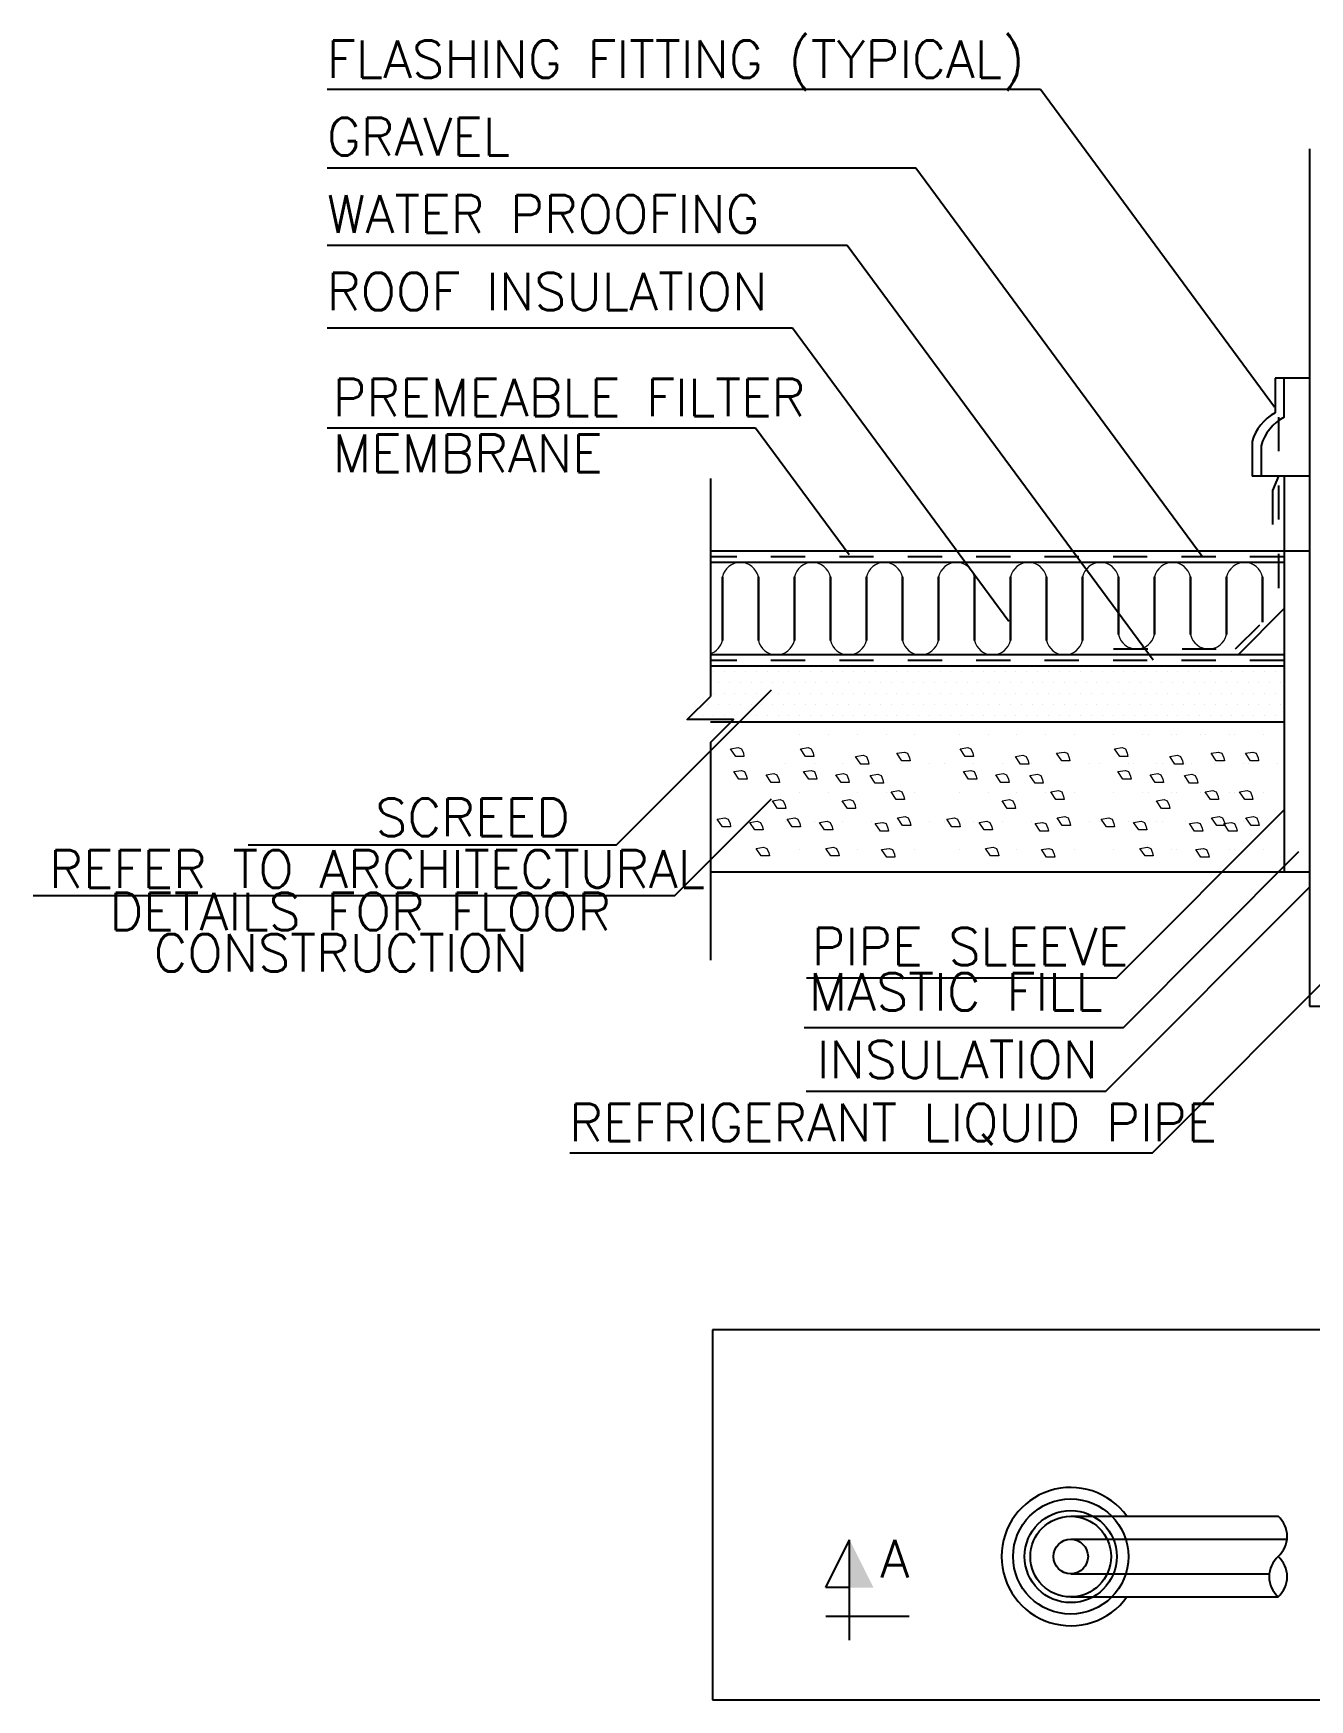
# Model space of a CAD drawing. Extents: x 594 to 813, y 174 to 240.
# Drawn here: x 639.754 to 643.485, y 210.491 to 215.363 of the extents above; entities that cross this region are included whole.
import ezdxf

# ---------------------------------------------------------------- set-up
doc = ezdxf.new("R2010")
doc.units = 0
doc.header["$MEASUREMENT"] = 0
doc.linetypes.add('DSH3', pattern=[0.39, 0.26, -0.13])
doc.layers.get('0').update_dxf_attribs({"linetype": 'CONTINUOUS', "lineweight": 30})
doc.layers.add('AC.REF(S). PIPING', color=3, linetype='CONTINUOUS', lineweight=30)
doc.layers.add('hatch', color=252, linetype='CONTINUOUS', lineweight=9)
for name, color, linetype in [('LIN-2', 7, 'CONTINUOUS'), ('LIN-4', 11, 'DSH3'), ('M_ARR', 2, 'CONTINUOUS'), ('T-TEXT', 3, 'CONTINUOUS'), ('TXST-500', 3, 'CONTINUOUS')]:
    doc.layers.add(name, color=color, linetype=linetype)
doc.styles.add('AC', font='romans.shx', dxfattribs={"height": 0.2})

# ---------------------------------------------------------------- blocks, each defined once
blk = doc.blocks.new('*X242')
at = {"color": 0}
for p, q in [((2375, 12750), (2375, 12750)), ((2625, 12750), (2625, 12750)), ((2875, 12750), (2875, 12750)), ((3125, 12750), (3125, 12750)), ((3375, 12750), (3375, 12750)), ((2250, 12500), (2250, 12500)), ((2500, 12500), (2500, 12500)), ((2750, 12500), (2750, 12500)), ((3000, 12500), (3000, 12500)), ((3250, 12500), (3250, 12500)), ((3500, 12500), (3500, 12500)), ((2375, 12250), (2375, 12250)), ((2625, 12250), (2625, 12250)), ((2875, 12250), (2875, 12250)), ((3125, 12250), (3125, 12250)), ((3375, 12250), (3375, 12250)), ((2250, 12000), (2250, 12000)), ((2500, 12000), (2500, 12000)), ((2750, 12000), (2750, 12000)), ((3000, 12000), (3000, 12000)), ((3250, 12000), (3250, 12000)), ((3500, 12000), (3500, 12000)), ((2375, 11750), (2375, 11750)), ((2625, 11750), (2625, 11750)), ((2875, 11750), (2875, 11750)), ((3125, 11750), (3125, 11750)), ((3375, 11750), (3375, 11750))]:
    blk.add_line(p, q, dxfattribs=at)
blk = doc.blocks.new('*X241')
at = {"color": 0}
for p, q in [((1781.25, 7687.5), (1781.25, 7687.5)), ((1875, 7687.5), (1875, 7687.5)), ((1968.75, 7687.5), (1968.75, 7687.5)), ((2062.5, 7687.5), (2062.5, 7687.5)), ((2156.25, 7687.5), (2156.25, 7687.5)), ((2250, 7687.5), (2250, 7687.5)), ((2343.75, 7687.5), (2343.75, 7687.5)), ((2437.5, 7687.5), (2437.5, 7687.5)), ((2531.25, 7687.5), (2531.25, 7687.5)), ((2625, 7687.5), (2625, 7687.5)), ((2718.75, 7687.5), (2718.75, 7687.5)), ((2812.5, 7687.5), (2812.5, 7687.5)), ((2906.25, 7687.5), (2906.25, 7687.5)), ((3000, 7687.5), (3000, 7687.5)), ((3093.75, 7687.5), (3093.75, 7687.5)), ((3187.5, 7687.5), (3187.5, 7687.5)), ((3281.25, 7687.5), (3281.25, 7687.5)), ((3375, 7687.5), (3375, 7687.5)), ((3468.75, 7687.5), (3468.75, 7687.5)), ((3562.5, 7687.5), (3562.5, 7687.5)), ((3656.25, 7687.5), (3656.25, 7687.5)), ((3750, 7687.5), (3750, 7687.5)), ((3843.75, 7687.5), (3843.75, 7687.5)), ((3937.5, 7687.5), (3937.5, 7687.5)), ((4031.25, 7687.5), (4031.25, 7687.5)), ((4125, 7687.5), (4125, 7687.5)), ((4218.75, 7687.5), (4218.75, 7687.5)), ((4312.5, 7687.5), (4312.5, 7687.5)), ((4406.25, 7687.5), (4406.25, 7687.5)), ((4500, 7687.5), (4500, 7687.5)), ((4593.75, 7687.5), (4593.75, 7687.5)), ((4687.5, 7687.5), (4687.5, 7687.5)), ((4781.25, 7687.5), (4781.25, 7687.5)), ((4875, 7687.5), (4875, 7687.5)), ((4968.75, 7687.5), (4968.75, 7687.5)), ((5062.5, 7687.5), (5062.5, 7687.5)), ((5156.25, 7687.5), (5156.25, 7687.5)), ((5250, 7687.5), (5250, 7687.5)), ((5343.75, 7687.5), (5343.75, 7687.5)), ((5437.5, 7687.5), (5437.5, 7687.5)), ((5531.25, 7687.5), (5531.25, 7687.5)), ((5625, 7687.5), (5625, 7687.5)), ((5718.75, 7687.5), (5718.75, 7687.5)), ((5812.5, 7687.5), (5812.5, 7687.5)), ((5906.25, 7687.5), (5906.25, 7687.5)), ((6000, 7687.5), (6000, 7687.5)), ((6093.75, 7687.5), (6093.75, 7687.5)), ((6187.5, 7687.5), (6187.5, 7687.5)), ((6281.25, 7687.5), (6281.25, 7687.5)), ((6375, 7687.5), (6375, 7687.5)), ((6468.75, 7687.5), (6468.75, 7687.5)), ((6562.5, 7687.5), (6562.5, 7687.5)), ((6656.25, 7687.5), (6656.25, 7687.5)), ((1828.125, 7593.75), (1828.125, 7593.75)), ((1921.875, 7593.75), (1921.875, 7593.75)), ((2015.625, 7593.75), (2015.625, 7593.75)), ((2109.375, 7593.75), (2109.375, 7593.75)), ((2203.125, 7593.75), (2203.125, 7593.75)), ((2296.875, 7593.75), (2296.875, 7593.75)), ((2390.625, 7593.75), (2390.625, 7593.75)), ((2484.375, 7593.75), (2484.375, 7593.75)), ((2578.125, 7593.75), (2578.125, 7593.75)), ((2671.875, 7593.75), (2671.875, 7593.75)), ((2765.625, 7593.75), (2765.625, 7593.75)), ((2859.375, 7593.75), (2859.375, 7593.75)), ((2953.125, 7593.75), (2953.125, 7593.75)), ((3046.875, 7593.75), (3046.875, 7593.75)), ((3140.625, 7593.75), (3140.625, 7593.75)), ((3234.375, 7593.75), (3234.375, 7593.75)), ((3328.125, 7593.75), (3328.125, 7593.75)), ((3421.875, 7593.75), (3421.875, 7593.75)), ((3515.625, 7593.75), (3515.625, 7593.75)), ((3609.375, 7593.75), (3609.375, 7593.75)), ((3703.125, 7593.75), (3703.125, 7593.75)), ((3796.875, 7593.75), (3796.875, 7593.75)), ((3890.625, 7593.75), (3890.625, 7593.75)), ((3984.375, 7593.75), (3984.375, 7593.75)), ((4078.125, 7593.75), (4078.125, 7593.75)), ((4171.875, 7593.75), (4171.875, 7593.75)), ((4265.625, 7593.75), (4265.625, 7593.75)), ((4359.375, 7593.75), (4359.375, 7593.75)), ((4453.125, 7593.75), (4453.125, 7593.75)), ((4546.875, 7593.75), (4546.875, 7593.75)), ((4640.625, 7593.75), (4640.625, 7593.75)), ((4734.375, 7593.75), (4734.375, 7593.75)), ((4828.125, 7593.75), (4828.125, 7593.75)), ((4921.875, 7593.75), (4921.875, 7593.75)), ((5015.625, 7593.75), (5015.625, 7593.75)), ((5109.375, 7593.75), (5109.375, 7593.75)), ((5203.125, 7593.75), (5203.125, 7593.75)), ((5296.875, 7593.75), (5296.875, 7593.75)), ((5390.625, 7593.75), (5390.625, 7593.75)), ((5484.375, 7593.75), (5484.375, 7593.75)), ((5578.125, 7593.75), (5578.125, 7593.75)), ((5671.875, 7593.75), (5671.875, 7593.75)), ((5765.625, 7593.75), (5765.625, 7593.75)), ((5859.375, 7593.75), (5859.375, 7593.75)), ((5953.125, 7593.75), (5953.125, 7593.75)), ((6046.875, 7593.75), (6046.875, 7593.75)), ((6140.625, 7593.75), (6140.625, 7593.75)), ((6234.375, 7593.75), (6234.375, 7593.75)), ((6328.125, 7593.75), (6328.125, 7593.75)), ((6421.875, 7593.75), (6421.875, 7593.75)), ((6515.625, 7593.75), (6515.625, 7593.75)), ((6609.375, 7593.75), (6609.375, 7593.75)), ((6703.125, 7593.75), (6703.125, 7593.75)), ((1734.375, 7406.25), (1734.375, 7406.25)), ((1781.25, 7500), (1781.25, 7500)), ((1828.125, 7406.25), (1828.125, 7406.25)), ((1875, 7500), (1875, 7500)), ((1921.875, 7406.25), (1921.875, 7406.25)), ((1968.75, 7500), (1968.75, 7500)), ((2015.625, 7406.25), (2015.625, 7406.25)), ((2062.5, 7500), (2062.5, 7500)), ((2109.375, 7406.25), (2109.375, 7406.25)), ((2156.25, 7500), (2156.25, 7500)), ((2203.125, 7406.25), (2203.125, 7406.25)), ((2250, 7500), (2250, 7500)), ((2296.875, 7406.25), (2296.875, 7406.25)), ((2343.75, 7500), (2343.75, 7500)), ((2390.625, 7406.25), (2390.625, 7406.25)), ((2437.5, 7500), (2437.5, 7500)), ((2484.375, 7406.25), (2484.375, 7406.25)), ((2531.25, 7500), (2531.25, 7500)), ((2578.125, 7406.25), (2578.125, 7406.25)), ((2625, 7500), (2625, 7500)), ((2671.875, 7406.25), (2671.875, 7406.25)), ((2718.75, 7500), (2718.75, 7500)), ((2765.625, 7406.25), (2765.625, 7406.25)), ((2812.5, 7500), (2812.5, 7500)), ((2859.375, 7406.25), (2859.375, 7406.25)), ((2906.25, 7500), (2906.25, 7500)), ((2953.125, 7406.25), (2953.125, 7406.25)), ((3000, 7500), (3000, 7500)), ((3046.875, 7406.25), (3046.875, 7406.25)), ((3093.75, 7500), (3093.75, 7500)), ((3140.625, 7406.25), (3140.625, 7406.25)), ((3187.5, 7500), (3187.5, 7500)), ((3234.375, 7406.25), (3234.375, 7406.25)), ((3281.25, 7500), (3281.25, 7500)), ((3328.125, 7406.25), (3328.125, 7406.25)), ((3375, 7500), (3375, 7500)), ((3421.875, 7406.25), (3421.875, 7406.25)), ((3468.75, 7500), (3468.75, 7500)), ((3515.625, 7406.25), (3515.625, 7406.25)), ((3562.5, 7500), (3562.5, 7500)), ((3609.375, 7406.25), (3609.375, 7406.25)), ((3656.25, 7500), (3656.25, 7500)), ((3703.125, 7406.25), (3703.125, 7406.25)), ((3750, 7500), (3750, 7500)), ((3796.875, 7406.25), (3796.875, 7406.25)), ((3843.75, 7500), (3843.75, 7500)), ((3890.625, 7406.25), (3890.625, 7406.25)), ((3937.5, 7500), (3937.5, 7500)), ((3984.375, 7406.25), (3984.375, 7406.25)), ((4031.25, 7500), (4031.25, 7500)), ((4078.125, 7406.25), (4078.125, 7406.25)), ((4125, 7500), (4125, 7500)), ((4171.875, 7406.25), (4171.875, 7406.25)), ((4218.75, 7500), (4218.75, 7500)), ((4265.625, 7406.25), (4265.625, 7406.25)), ((4312.5, 7500), (4312.5, 7500)), ((4359.375, 7406.25), (4359.375, 7406.25)), ((4406.25, 7500), (4406.25, 7500)), ((4453.125, 7406.25), (4453.125, 7406.25)), ((4500, 7500), (4500, 7500)), ((4546.875, 7406.25), (4546.875, 7406.25)), ((4593.75, 7500), (4593.75, 7500)), ((4640.625, 7406.25), (4640.625, 7406.25)), ((4687.5, 7500), (4687.5, 7500)), ((4734.375, 7406.25), (4734.375, 7406.25)), ((4781.25, 7500), (4781.25, 7500)), ((4828.125, 7406.25), (4828.125, 7406.25)), ((4875, 7500), (4875, 7500)), ((4921.875, 7406.25), (4921.875, 7406.25)), ((4968.75, 7500), (4968.75, 7500)), ((5015.625, 7406.25), (5015.625, 7406.25)), ((5062.5, 7500), (5062.5, 7500)), ((5109.375, 7406.25), (5109.375, 7406.25)), ((5156.25, 7500), (5156.25, 7500)), ((5203.125, 7406.25), (5203.125, 7406.25)), ((5250, 7500), (5250, 7500)), ((5296.875, 7406.25), (5296.875, 7406.25)), ((5343.75, 7500), (5343.75, 7500)), ((5390.625, 7406.25), (5390.625, 7406.25)), ((5437.5, 7500), (5437.5, 7500)), ((5484.375, 7406.25), (5484.375, 7406.25)), ((5531.25, 7500), (5531.25, 7500)), ((5578.125, 7406.25), (5578.125, 7406.25)), ((5625, 7500), (5625, 7500)), ((5671.875, 7406.25), (5671.875, 7406.25)), ((5718.75, 7500), (5718.75, 7500)), ((5765.625, 7406.25), (5765.625, 7406.25)), ((5812.5, 7500), (5812.5, 7500)), ((5859.375, 7406.25), (5859.375, 7406.25)), ((5906.25, 7500), (5906.25, 7500)), ((5953.125, 7406.25), (5953.125, 7406.25)), ((6000, 7500), (6000, 7500)), ((6046.875, 7406.25), (6046.875, 7406.25)), ((6093.75, 7500), (6093.75, 7500)), ((6140.625, 7406.25), (6140.625, 7406.25)), ((6187.5, 7500), (6187.5, 7500)), ((6234.375, 7406.25), (6234.375, 7406.25)), ((6281.25, 7500), (6281.25, 7500)), ((6328.125, 7406.25), (6328.125, 7406.25)), ((6375, 7500), (6375, 7500)), ((6421.875, 7406.25), (6421.875, 7406.25)), ((6468.75, 7500), (6468.75, 7500)), ((6515.625, 7406.25), (6515.625, 7406.25)), ((6562.5, 7500), (6562.5, 7500)), ((6609.375, 7406.25), (6609.375, 7406.25)), ((6656.25, 7500), (6656.25, 7500)), ((6703.125, 7406.25), (6703.125, 7406.25)), ((1593.75, 7312.5), (1593.75, 7312.5)), ((1687.5, 7312.5), (1687.5, 7312.5)), ((1781.25, 7312.5), (1781.25, 7312.5)), ((1875, 7312.5), (1875, 7312.5)), ((1968.75, 7312.5), (1968.75, 7312.5)), ((2062.5, 7312.5), (2062.5, 7312.5)), ((2156.25, 7312.5), (2156.25, 7312.5)), ((2250, 7312.5), (2250, 7312.5)), ((2343.75, 7312.5), (2343.75, 7312.5)), ((2437.5, 7312.5), (2437.5, 7312.5)), ((2531.25, 7312.5), (2531.25, 7312.5)), ((2625, 7312.5), (2625, 7312.5)), ((2718.75, 7312.5), (2718.75, 7312.5)), ((2812.5, 7312.5), (2812.5, 7312.5)), ((2906.25, 7312.5), (2906.25, 7312.5)), ((3000, 7312.5), (3000, 7312.5)), ((3093.75, 7312.5), (3093.75, 7312.5)), ((3187.5, 7312.5), (3187.5, 7312.5)), ((3281.25, 7312.5), (3281.25, 7312.5)), ((3375, 7312.5), (3375, 7312.5)), ((3468.75, 7312.5), (3468.75, 7312.5)), ((3562.5, 7312.5), (3562.5, 7312.5)), ((3656.25, 7312.5), (3656.25, 7312.5)), ((3750, 7312.5), (3750, 7312.5)), ((3843.75, 7312.5), (3843.75, 7312.5)), ((3937.5, 7312.5), (3937.5, 7312.5)), ((4031.25, 7312.5), (4031.25, 7312.5)), ((4125, 7312.5), (4125, 7312.5)), ((4218.75, 7312.5), (4218.75, 7312.5)), ((4312.5, 7312.5), (4312.5, 7312.5)), ((4406.25, 7312.5), (4406.25, 7312.5)), ((4500, 7312.5), (4500, 7312.5)), ((4593.75, 7312.5), (4593.75, 7312.5)), ((4687.5, 7312.5), (4687.5, 7312.5)), ((4781.25, 7312.5), (4781.25, 7312.5)), ((4875, 7312.5), (4875, 7312.5)), ((4968.75, 7312.5), (4968.75, 7312.5)), ((5062.5, 7312.5), (5062.5, 7312.5)), ((5156.25, 7312.5), (5156.25, 7312.5)), ((5250, 7312.5), (5250, 7312.5)), ((5343.75, 7312.5), (5343.75, 7312.5)), ((5437.5, 7312.5), (5437.5, 7312.5)), ((5531.25, 7312.5), (5531.25, 7312.5)), ((5625, 7312.5), (5625, 7312.5)), ((5718.75, 7312.5), (5718.75, 7312.5)), ((5812.5, 7312.5), (5812.5, 7312.5)), ((5906.25, 7312.5), (5906.25, 7312.5)), ((6000, 7312.5), (6000, 7312.5)), ((6093.75, 7312.5), (6093.75, 7312.5)), ((6187.5, 7312.5), (6187.5, 7312.5)), ((6281.25, 7312.5), (6281.25, 7312.5)), ((6375, 7312.5), (6375, 7312.5)), ((6468.75, 7312.5), (6468.75, 7312.5)), ((6562.5, 7312.5), (6562.5, 7312.5)), ((6656.25, 7312.5), (6656.25, 7312.5))]:
    blk.add_line(p, q, dxfattribs=at)
blk = doc.blocks.new('AR6')
at = {"layer": 'M_ARR'}
for p, q in [((-16.6, 0), (-16.6, 2)), ((-16.6, 2), (-12.6, 0))]:
    blk.add_line(p, q, dxfattribs=at)
blk.add_solid([(-12.6, 0), (-16.6, 0), (-16.6, -2), (-16.6, 0)], dxfattribs=at)
at = {"layer": 'TXST-500'}
for p, q in [((-19, 2), (-19, -5)), ((-21, 0), (-12.6, 0))]:
    blk.add_line(p, q, dxfattribs=at)
blk = doc.blocks.new('A$C5DD3573E')
for p, q in [((-19642.152, -15344.983), (-19642.152, -15191.863)), ((-19555.153, -15344.983), (-19555.153, -15191.863)), ((-19468.153, -15344.983), (-19468.153, -15191.863)), ((-19381.153, -15344.983), (-19381.153, -15191.863)), ((-19294.153, -15344.983), (-19294.153, -15191.863)), ((-19207.153, -15344.983), (-19207.153, -15191.863)), ((-19120.153, -15344.983), (-19120.153, -15191.863)), ((-19033.154, -15344.983), (-19033.154, -15191.863)), ((-18946.154, -15344.983), (-18946.154, -15191.863)), ((-18859.154, -15344.983), (-18859.154, -15191.863)), ((-18772.154, -15344.983), (-18772.154, -15191.863)), ((-18685.154, -15331.063), (-18685.154, -15191.863)), ((-18598.154, -15331.063), (-18598.154, -15191.863)), ((-18511.155, -15331.063), (-18511.155, -15191.863)), ((-18424.155, -15331.063), (-18424.155, -15191.863)), ((-18337.155, -15300.8), (-18337.155, -15191.863))]:
    blk.add_line(p, q)
at = {"layer": 'hatch'}
for points in [[(-19589.899, -15625.533), (-19609.822, -15625.533), (-19622.082, -15607.156), (-19603.692, -15604.093), (-19596.029, -15607.156), (-19591.432, -15617.876)], [(-19421.325, -15625.533), (-19441.247, -15625.533), (-19453.507, -15607.156), (-19435.117, -15604.093), (-19427.455, -15607.156), (-19422.857, -15617.876)], [(-19287.998, -15643.911), (-19307.92, -15643.911), (-19320.18, -15625.533), (-19301.79, -15622.47), (-19294.128, -15625.533), (-19289.53, -15636.253)], [(-19188.385, -15636.253), (-19208.308, -15636.253), (-19220.568, -15617.876), (-19202.178, -15614.813), (-19194.515, -15617.876), (-19189.918, -15628.596)], [(-19035.468, -15625.533), (-19055.39, -15625.533), (-19067.65, -15607.156), (-19049.26, -15604.093), (-19041.598, -15607.156), (-19037, -15617.876)], [(-18902.141, -15643.911), (-18922.063, -15643.911), (-18934.323, -15625.533), (-18915.933, -15622.47), (-18908.271, -15625.533), (-18903.673, -15636.253)], [(-18802.528, -15636.253), (-18822.451, -15636.253), (-18834.711, -15617.876), (-18816.321, -15614.813), (-18808.658, -15617.876), (-18804.061, -15628.596)], [(-18662.473, -15625.533), (-18682.395, -15625.533), (-18694.655, -15607.156), (-18676.265, -15604.093), (-18668.603, -15607.156), (-18664.005, -15617.876)], [(-18529.146, -15643.911), (-18549.068, -15643.911), (-18561.328, -15625.533), (-18542.938, -15622.47), (-18535.276, -15625.533), (-18530.678, -15636.253)], [(-18429.533, -15636.253), (-18449.456, -15636.253), (-18461.716, -15617.876), (-18443.326, -15614.813), (-18435.663, -15617.876), (-18431.066, -15628.596)], [(-18346.639, -15636.253), (-18366.562, -15636.253), (-18378.822, -15617.876), (-18360.432, -15614.813), (-18352.769, -15617.876), (-18348.172, -15628.596)], [(-19582.237, -15680.666), (-19602.159, -15680.666), (-19614.419, -15662.288), (-19596.029, -15659.225), (-19588.367, -15662.288), (-19583.769, -15673.008)], [(-19413.662, -15680.666), (-19433.585, -15680.666), (-19445.845, -15662.288), (-19427.455, -15659.225), (-19419.792, -15662.288), (-19415.195, -15673.008)], [(-19027.805, -15680.666), (-19047.728, -15680.666), (-19059.988, -15662.288), (-19041.598, -15659.225), (-19033.935, -15662.288), (-19029.338, -15673.008)], [(-18654.81, -15680.666), (-18674.733, -15680.666), (-18686.993, -15662.288), (-18668.603, -15659.225), (-18660.94, -15662.288), (-18656.343, -15673.008)], [(-19504.08, -15688.323), (-19524.002, -15688.323), (-19536.262, -15669.946), (-19517.872, -15666.883), (-19510.21, -15669.946), (-19505.612, -15680.666)], [(-19335.505, -15688.323), (-19355.427, -15688.323), (-19367.687, -15669.946), (-19349.298, -15666.883), (-19341.635, -15669.946), (-19337.038, -15680.666)], [(-19252.75, -15689.855), (-19272.673, -15689.855), (-19284.933, -15671.477), (-19266.543, -15668.414), (-19258.88, -15671.477), (-19254.283, -15682.197)], [(-18949.648, -15688.323), (-18969.57, -15688.323), (-18981.83, -15669.946), (-18963.441, -15666.883), (-18955.778, -15669.946), (-18951.181, -15680.666)], [(-18866.893, -15689.855), (-18886.816, -15689.855), (-18899.076, -15671.477), (-18880.686, -15668.414), (-18873.023, -15671.477), (-18868.426, -15682.197)], [(-18576.653, -15688.323), (-18596.575, -15688.323), (-18608.835, -15669.946), (-18590.445, -15666.883), (-18582.783, -15669.946), (-18578.185, -15680.666)], [(-18493.898, -15689.855), (-18513.821, -15689.855), (-18526.081, -15671.477), (-18507.691, -15668.414), (-18500.028, -15671.477), (-18495.431, -15682.197)], [(-19488.755, -15751.113), (-19508.677, -15751.113), (-19520.937, -15732.736), (-19502.547, -15729.673), (-19494.885, -15732.736), (-19490.287, -15743.456)], [(-19320.18, -15751.113), (-19340.103, -15751.113), (-19352.363, -15732.736), (-19333.973, -15729.673), (-19326.31, -15732.736), (-19321.713, -15743.456)], [(-19202.178, -15729.673), (-19222.1, -15729.673), (-19234.36, -15711.295), (-19215.97, -15708.232), (-19208.308, -15711.295), (-19203.71, -15722.015)], [(-18934.323, -15751.113), (-18954.246, -15751.113), (-18966.505, -15732.736), (-18948.116, -15729.673), (-18940.453, -15732.736), (-18935.856, -15743.456)], [(-18816.321, -15729.673), (-18836.243, -15729.673), (-18848.503, -15711.295), (-18830.113, -15708.232), (-18822.451, -15711.295), (-18817.853, -15722.015)], [(-18561.328, -15751.113), (-18581.25, -15751.113), (-18593.51, -15732.736), (-18575.12, -15729.673), (-18567.458, -15732.736), (-18562.86, -15743.456)], [(-18443.326, -15729.673), (-18463.248, -15729.673), (-18475.508, -15711.295), (-18457.118, -15708.232), (-18449.456, -15711.295), (-18444.858, -15722.015)], [(-18360.432, -15729.673), (-18380.354, -15729.673), (-18392.614, -15711.295), (-18374.224, -15708.232), (-18366.562, -15711.295), (-18361.964, -15722.015)], [(-19622.082, -15795.526), (-19642.004, -15795.526), (-19654.264, -15777.148), (-19635.874, -15774.085), (-19628.212, -15777.148), (-19623.614, -15787.868)], [(-19543.925, -15803.183), (-19563.847, -15803.183), (-19576.107, -15784.805), (-19557.717, -15781.742), (-19550.055, -15784.805), (-19545.457, -15795.525)], [(-19453.507, -15795.526), (-19473.43, -15795.526), (-19485.69, -15777.148), (-19467.3, -15774.085), (-19459.637, -15777.148), (-19455.04, -15787.868)], [(-19375.35, -15803.183), (-19395.272, -15803.183), (-19407.532, -15784.805), (-19389.142, -15781.742), (-19381.48, -15784.805), (-19376.882, -15795.525)], [(-19186.853, -15792.463), (-19206.775, -15792.463), (-19219.035, -15774.085), (-19200.645, -15771.022), (-19192.983, -15774.085), (-19188.385, -15784.805)], [(-19067.65, -15795.526), (-19087.573, -15795.526), (-19099.833, -15777.148), (-19081.443, -15774.085), (-19073.78, -15777.148), (-19069.183, -15787.868)], [(-18989.493, -15803.183), (-19009.415, -15803.183), (-19021.675, -15784.805), (-19003.285, -15781.742), (-18995.623, -15784.805), (-18991.025, -15795.525)], [(-18800.996, -15792.463), (-18820.918, -15792.463), (-18833.178, -15774.085), (-18814.788, -15771.022), (-18807.126, -15774.085), (-18802.528, -15784.805)], [(-18694.655, -15795.526), (-18714.578, -15795.526), (-18726.838, -15777.148), (-18708.448, -15774.085), (-18700.785, -15777.148), (-18696.188, -15787.868)], [(-18616.498, -15803.183), (-18636.42, -15803.183), (-18648.68, -15784.805), (-18630.29, -15781.742), (-18622.628, -15784.805), (-18618.03, -15795.525)], [(-18428.001, -15792.463), (-18447.923, -15792.463), (-18460.183, -15774.085), (-18441.793, -15771.022), (-18434.131, -15774.085), (-18429.533, -15784.805)], [(-18345.107, -15792.463), (-18365.029, -15792.463), (-18377.289, -15774.085), (-18358.899, -15771.022), (-18351.237, -15774.085), (-18346.639, -15784.805)], [(-19240.49, -15806.246), (-19260.413, -15806.246), (-19272.673, -15787.868), (-19254.283, -15784.805), (-19246.62, -15787.868), (-19242.023, -15798.588)], [(-18854.633, -15806.246), (-18874.556, -15806.246), (-18886.816, -15787.868), (-18868.426, -15784.805), (-18860.763, -15787.868), (-18856.166, -15798.588)], [(-18481.638, -15806.246), (-18501.561, -15806.246), (-18513.821, -15787.868), (-18495.431, -15784.805), (-18487.768, -15787.868), (-18483.171, -15798.588)], [(-18398.744, -15806.246), (-18418.667, -15806.246), (-18430.926, -15787.868), (-18412.537, -15784.805), (-18404.874, -15787.868), (-18400.277, -15798.588)], [(-19528.6, -15865.973), (-19548.522, -15865.973), (-19560.782, -15847.595), (-19542.392, -15844.532), (-19534.73, -15847.595), (-19530.132, -15858.315)], [(-19360.025, -15865.973), (-19379.947, -15865.973), (-19392.207, -15847.595), (-19373.817, -15844.532), (-19366.155, -15847.595), (-19361.557, -15858.315)], [(-19225.165, -15869.036), (-19245.088, -15869.036), (-19257.348, -15850.658), (-19238.958, -15847.595), (-19231.295, -15850.658), (-19226.698, -15861.378)], [(-18974.168, -15865.973), (-18994.09, -15865.973), (-19006.35, -15847.595), (-18987.96, -15844.532), (-18980.298, -15847.595), (-18975.7, -15858.315)], [(-18839.308, -15869.036), (-18859.231, -15869.036), (-18871.491, -15850.658), (-18853.101, -15847.595), (-18845.438, -15850.658), (-18840.841, -15861.378)], [(-18601.173, -15865.973), (-18621.095, -15865.973), (-18633.355, -15847.595), (-18614.965, -15844.532), (-18607.303, -15847.595), (-18602.705, -15858.315)], [(-18466.313, -15869.036), (-18486.236, -15869.036), (-18498.496, -15850.658), (-18480.106, -15847.595), (-18472.443, -15850.658), (-18467.846, -15861.378)]]:
    blk.add_lwpolyline(points, close=True, dxfattribs=at)
for centre, start, end in [((-19598.653, -15201.542), 12.544203, 167.455797), ((-19424.653, -15201.542), 12.544203, 167.455797), ((-19250.653, -15201.542), 12.544203, 167.455797), ((-19076.653, -15201.542), 12.544203, 167.455797), ((-18902.654, -15201.542), 12.544203, 167.455797), ((-18728.654, -15201.542), 12.544203, 167.455797), ((-18554.654, -15201.542), 12.544203, 167.455797), ((-18380.655, -15201.542), 12.544203, 167.455797), ((-18641.654, -15321.384), 192.544203, 347.455797), ((-18467.655, -15321.384), 192.544203, 347.455797), ((-19685.652, -15335.304), 288.985233, 347.455797), ((-19511.653, -15335.304), 192.544203, 347.455797), ((-19337.653, -15335.304), 192.544203, 347.455797), ((-19163.653, -15335.304), 192.544203, 347.455797), ((-18989.654, -15335.304), 192.544203, 347.455797), ((-18815.654, -15335.304), 192.544203, 347.455797)]:
    blk.add_arc(centre, 44.564, start, end, dxfattribs=at)
at = {"layer": 'LIN-2'}
for p, q in [((-18223.477, -14157.609), (-18223.477, -16228.901)), ((-18223.477, -14711.624), (-18306.997, -14711.624)), ((-18306.997, -14711.624), (-18306.997, -14795.144)), ((-18285.092, -14805.35), (-18285.092, -14711.624)), ((-18362.677, -14864.744), (-18362.677, -14948.263)), ((-18340.772, -14874.95), (-18340.772, -14948.263)), ((-19671.155, -14954.123), (-19671.155, -15480.334)), ((-18223.477, -14948.263), (-18362.677, -14948.263)), ((-18285.092, -14948.263), (-18285.092, -15904.907)), ((-18223.477, -15129.223), (-19671.155, -15129.223)), ((-18285.092, -15129.223), (-19671.155, -15129.223)), ((-18285.092, -15157.063), (-19671.155, -15157.063)), ((-18396.452, -15379.783), (-18285.092, -15268.423)), ((-18285.092, -15379.783), (-19671.155, -15379.783)), ((-18285.092, -15407.623), (-19671.155, -15407.623)), ((-18285.092, -15542.988), (-19671.155, -15542.988)), ((-19671.155, -15591.694), (-19671.155, -16117.905)), ((-18223.477, -15904.907), (-19671.155, -15904.907)), ((-18223.477, -16228.901), (-18167.797, -16228.901)), ((-18800.636, -17461.495), (-18299.517, -17461.495)), ((-18800.636, -17517.175), (-18278.135, -17517.175)), ((-18800.636, -17600.695), (-18320.899, -17600.695)), ((-18800.636, -17656.375), (-18299.517, -17656.375))]:
    blk.add_line(p, q, dxfattribs=at)
blk.add_lwpolyline([(-19671.155, -15591.694), (-19615.475, -15536.014), (-19726.835, -15536.014), (-19671.155, -15480.334)], dxfattribs=at)
for radius in [139.2, 111.36, 97.44, 41.76]:
    blk.add_circle((-18800.636, -17558.935), radius, dxfattribs=at)
for centre, radius, start, end in [((-18251.165, -14896.881), 116.051, 118.757384, 163.923014), ((-18229.26, -14907.088), 116.051, 118.757384, 163.923014), ((-18800.636, -17558.935), 167.04, 35.685336, 324.314664), ((-18343.2, -17510.215), 65.436, 311.879754, 48.120246), ((-18255.834, -17607.655), 65.436, 131.879754, 228.120246), ((-18343.2, -17607.655), 65.436, 311.879754, 48.120246)]:
    blk.add_arc(centre, radius, start, end, dxfattribs=at)
at = {"layer": 'LIN-4'}
for p, q in [((-18299.012, -14805.35), (-18299.012, -15262.657)), ((-18298.914, -14948.08), (-18312.932, -14982.562)), ((-18312.932, -14982.562), (-18312.932, -15143.143)), ((-18285.092, -15143.143), (-19671.155, -15143.143)), ((-18402.218, -15365.863), (-18299.012, -15262.657)), ((-18696.967, -15365.863), (-18402.218, -15365.863)), ((-18285.092, -15393.703), (-19671.155, -15393.703))]:
    blk.add_line(p, q, dxfattribs=at)
at = {"layer": 'M_ARR'}
for p, q in [((-15801.402, -17011.368), (-19665.8, -17011.368)), ((-19665.8, -17011.368), (-19665.8, -17904.767)), ((-19665.8, -17904.767), (-15801.402, -17904.767))]:
    blk.add_line(p, q, dxfattribs=at)
at = {"layer": 'T-TEXT', "color": 7, "linetype": 'Continuous'}
for p, q in [((-20597.122, -14013.501), (-18873.974, -14013.501)), ((-18873.974, -14013.501), (-18308.502, -14780.785)), ((-20597.122, -14203.212), (-19174.401, -14203.212)), ((-19174.401, -14203.212), (-18482.726, -15141.738)), ((-20597.122, -14390.058), (-19340.327, -14390.058)), ((-19340.327, -14390.058), (-18601.708, -15392.282)), ((-20597.122, -14589.644), (-19472.834, -14589.644)), ((-19472.834, -14589.644), (-18950.157, -15298.859)), ((-20597.122, -14831.094), (-19561.691, -14831.094)), ((-19561.691, -14831.094), (-19335.587, -15137.892)), ((-19897.441, -15839.415), (-19523.748, -15464.469)), ((-19756.528, -15961.52), (-19523.748, -15727.96)), ((-18690.104, -16160.449), (-18283.68, -15752.662)), ((-20787.693, -15839.415), (-19897.441, -15839.415)), ((-18672.899, -16280.32), (-18249.408, -15855.409)), ((-18715.464, -16434.441), (-18223.704, -15941.032)), ((-21306.512, -15961.52), (-19756.528, -15961.52)), ((-18604.08, -16584.281), (-18112.319, -16090.872)), ((-19438.492, -16160.449), (-18690.104, -16160.449)), ((-19444.374, -16280.32), (-18672.899, -16280.32)), ((-19439.945, -16434.441), (-18715.464, -16434.441)), ((-18604.08, -16584.281), (-20010.71, -16584.281))]:
    blk.add_line(p, q, dxfattribs=at)
at = {"xscale": 28.83880587978638, "yscale": 28.83880587978638, "zscale": 28.83880587978638, "rotation": 90}
blk.add_blockref('AR6', (-19334.849, -17155.281), dxfattribs=at)
at = {"layer": 'hatch', "xscale": 0.2783996171729086, "yscale": 0.2783996171729086, "zscale": 0.2783996171729086}
for name, p in [('*X241', (-20159.966, -17561.408)), ('*X242', (-20116.695, -19122.384)), ('*X242', (-19730.838, -19122.384)), ('*X242', (-19357.843, -19122.384)), ('*X242', (-19274.949, -19122.384))]:
    blk.add_blockref(name, p, dxfattribs=at)
at = {"layer": 'T-TEXT', "color": 7, "linetype": 'Continuous', "style": 'AC'}
for s, height, p in [('FLASHING FITTING (TYPICAL)', 90.62483, (-20597.385, -13986.101)), ('GRAVEL', 90.6248, (-20597.385, -14173.185)), ('WATER PROOFING', 90.62483, (-20597.385, -14360.269)), ('ROOF INSULATION', 90.62483, (-20597.385, -14547.354)), ('PREMEABLE FILTER', 90.62483, (-20583.574, -14803.424)), ('MEMBRANE', 90.6248, (-20583.574, -14938.54)), ('SCREED', 90.6248, (-20480.505, -15818.05)), ('REFER TO ARCHITECTURAL', 90.62483, (-21268.268, -15942.687)), ('DETAILS FOR FLOOR', 90.62483, (-21122.601, -16045.718)), ('CONSTRUCTION', 90.62483, (-21016.009, -16145.552)), ('PIPE SLEEVE', 90.62483, (-19426.313, -16130.217)), ('MASTIC FILL', 90.62483, (-19433.671, -16239.716)), ('INSULATION', 90.6248, (-19414.238, -16403.269)), ('REFRIGERANT LIQUID PIPE', 90.62483, (-20012.121, -16555.58))]:
    blk.add_text(s, height=height, dxfattribs=at).set_placement(p)
at = {"layer": 'TXST-500', "style": 'AC'}
blk.add_text('A', height=90.625, dxfattribs=at).set_placement((-19260.408, -17609.539))

msp = doc.modelspace()

# ---------------------------------------------------------------- block references
at = {"layer": 'AC.REF(S). PIPING', "linetype": 'Continuous', "xscale": 0.0012099999999862, "yscale": 0.0012099999999862, "zscale": 0.0012099999999862}
msp.add_blockref('A$C5DD3573E', (665.5351, 232.1557), dxfattribs=at)

doc.saveas('drawing.dxf')
